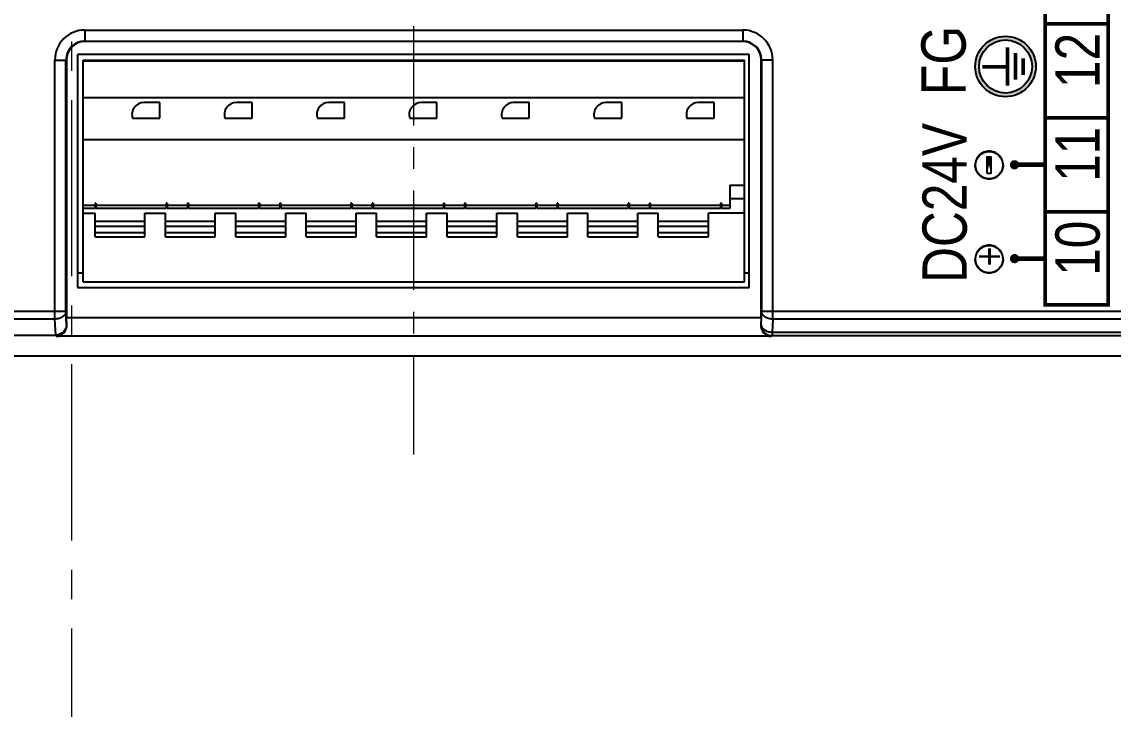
# Model space of a CAD drawing. Header units: millimetres. Extents: x 509 to 2357, y -197 to 647.
# Drawn here: x 2062.8 to 2121.8, y 96.1 to 133.3 of the extents above; entities that cross this region are included whole.
import ezdxf

# ---------------------------------------------------------------- set-up
doc = ezdxf.new("R2010")
doc.units = ezdxf.units.MM
doc.linetypes.add('CENTER', pattern=[17.8, 10.75, -2.35, 2.35, -2.35])
doc.linetypes.add('CENTER2', pattern=[28.575, 19.05, -3.175, 3.175, -3.175])
doc.layers.get('0').update_dxf_attribs({"linetype": 'CONTINUOUS'})
doc.layers.add('3', color=112, linetype='CENTER', lineweight=15)
for name, color, linetype in [('30', 7, 'CONTINUOUS'), ('CASE_BODY_55DXF_CONTINUOUS_LINE', 7, 'CONTINUOUS'), ('COVER_TOP_55DXF_CONTINUOUS_LINE', 7, 'CONTINUOUS'), ('CV', 6, 'CONTINUOUS'), ('Dim', 1, 'CONTINUOUS'), ('PCB_FND5570_DXF_CONTINUOUS_LINE', 7, 'CONTINUOUS'), ('TERMINAL_DG2DXF_CONTINUOUS_LINE', 7, 'CONTINUOUS')]:
    doc.layers.add(name, color=color, linetype=linetype)
doc.styles.get("Standard").update_dxf_attribs({"font": 'gulim.ttc', "width": 0.8})

msp = doc.modelspace()

# ---------------------------------------------------------------- hatches: boundary and pattern name
at = {"layer": 'Dim'}
h = msp.add_hatch(color=0, dxfattribs=at)
h.dxf.hatch_style = 1
h.paths.add_polyline_path([(2115.992, 132.516, 1), (2115.992, 129.237, 1), (2115.992, 132.516, 1)], is_closed=False)
h.paths.add_polyline_path([(2115.992, 132.311, 1), (2115.992, 129.442, 1), (2115.992, 132.311, 1)], is_closed=False, flags=16)

# ---------------------------------------------------------------- linework, layer by layer
at = {"color": 0, "const_width": 0.2, "elevation": -22.2}
msp.add_lwpolyline([(2118.135, 117.986), (2118.135, 153.556), (2121.552, 153.556), (2121.552, 117.986)], close=True, dxfattribs=at)
for points in [[(2121.552, 133.182), (2118.135, 133.182)], [(2121.552, 128.102), (2118.135, 128.102)], [(2121.552, 123.022), (2118.135, 123.022)]]:
    msp.add_lwpolyline(points, dxfattribs=at)
at = {"color": 7, "const_width": 0.202, "flags": 128}
msp.add_lwpolyline([(2115.101, 125.096), (2115.101, 125.99)], close=True, dxfattribs=at)
at = {"layer": '3', "linetype": 'CENTER', "ltscale": 0.5}
msp.add_line((2083.97, 109.889), (2083.97, 187.078), dxfattribs=at)
at = {"layer": '3', "linetype": 'CENTER2', "ltscale": 0.5}
msp.add_line((2065.47, -109.066), (2065.47, 183.692), dxfattribs=at)
at = {"layer": '30', "const_width": 0.2, "elevation": -22.2}
for points in [[(2116.092, 131.908), (2116.092, 129.836)], [(2116.524, 131.601), (2116.524, 130.163)], [(2116.94, 131.322), (2116.94, 130.424)]]:
    msp.add_lwpolyline(points, dxfattribs=at)
at = {"layer": '30', "const_width": 0.2, "elevation": -22.2, "flags": 128}
msp.add_lwpolyline([(2114.734, 130.859), (2116.092, 130.859)], dxfattribs=at)
at = {"layer": '30', "color": 7, "const_width": 0.25, "elevation": -22.2}
for points in [[(2116.479, 125.435, 1), (2116.479, 125.685, 1)], [(2116.479, 120.609, -1), (2116.479, 120.359, -1)]]:
    msp.add_lwpolyline(points, format="xyb", close=True, dxfattribs=at)
for points in [[(2118.135, 125.56), (2116.479, 125.56)], [(2118.135, 120.484), (2116.479, 120.484)]]:
    msp.add_lwpolyline(points, dxfattribs=at)
at = {"layer": '30'}
for radius in [1.639, 1.434]:
    msp.add_circle((2115.992, 130.876), radius, dxfattribs=at)
at = {"layer": 'CASE_BODY_55DXF_CONTINUOUS_LINE', "color": 7, "linetype": 'Continuous'}
msp.add_line((1978.47, 115.226), (2152.47, 115.226), dxfattribs=at)
at = {"layer": 'COVER_TOP_55DXF_CONTINUOUS_LINE', "color": 7, "linetype": 'Continuous'}
for p, q in [((2066.17, 132.848), (2101.77, 132.848)), ((2066.17, 132.848), (2066.17, 132.226)), ((2101.77, 132.848), (2101.77, 132.226)), ((2066.17, 132.249), (2101.77, 132.249)), ((2101.77, 132.226), (2066.17, 132.226)), ((2064.548, 131.226), (2065.17, 131.226)), ((2064.548, 117.211), (2064.548, 131.226)), ((2065.148, 117.624), (2065.148, 131.226)), ((2065.17, 131.226), (2065.17, 117.286)), ((2102.11, 131.526), (2065.77, 131.526)), ((2065.77, 131.526), (2065.77, 118.926)), ((2102.11, 118.926), (2102.11, 131.526)), ((2103.392, 131.226), (2102.77, 131.226)), ((2102.77, 117.286), (2102.77, 131.226)), ((2102.793, 131.226), (2102.793, 117.624)), ((2103.392, 117.211), (2103.392, 131.226)), ((2065.77, 118.926), (2102.11, 118.926)), ((2065.148, 117.624), (2036.97, 117.624)), ((2065.182, 116.924), (2065.148, 117.624)), ((2102.793, 117.624), (2102.758, 116.924)), ((2132.122, 117.624), (2102.793, 117.624)), ((2064.548, 117.211), (2036.97, 117.211)), ((2064.592, 116.338), (2064.548, 117.211)), ((2102.77, 117.286), (2065.17, 117.286)), ((2065.189, 116.918), (2065.17, 117.286)), ((2102.77, 117.286), (2102.752, 116.918)), ((2103.392, 117.211), (2103.357, 116.511)), ((2132.122, 117.211), (2103.392, 117.211)), ((2065.189, 116.918), (2065.182, 116.924)), ((2102.758, 116.924), (2102.752, 116.918)), ((2103.357, 116.511), (2131.976, 116.511)), ((2103.357, 116.511), (2103.357, 116.325)), ((1980.58, 116.338), (2064.571, 116.338)), ((2064.621, 116.288), (2064.571, 116.338)), ((2103.32, 116.288), (2064.621, 116.288)), ((2103.357, 116.325), (2103.32, 116.288)), ((2103.357, 116.325), (2131.976, 116.325)), ((1979.469, 115.226), (2151.472, 115.226))]:
    msp.add_line(p, q, dxfattribs=at)
for centre, radius, start, end in [((2066.17, 131.226), 1.622, 90, 180), ((2101.77, 131.226), 1.622, 0, 90), ((2066.17, 131.226), 1.023, 90, 180), ((2066.17, 131.226), 1, 90, 180), ((2101.77, 131.226), 1.023, 0, 90), ((2101.77, 131.226), 1, 0, 90)]:
    msp.add_arc(centre, radius, start, end, dxfattribs=at)
for centre, major_axis, start_param, end_param in [((2064.588, 116.92), (-0.26, 0.584), -3.533607, -1.96555), ((2103.353, 116.92), (0.26, 0.584), -4.317636, -2.749578)]:
    msp.add_ellipse(centre, major_axis=major_axis, ratio=0.928627, start_param=start_param, end_param=end_param, dxfattribs=at)
for points, knots in [([(2065.148, 117.624), (2065.145, 117.57), (2065.103, 117.455), (2064.963, 117.323), (2064.771, 117.236), (2064.624, 117.213), (2064.548, 117.211)], [0, 0, 0, 0, 0.206818, 0.443131, 0.712008, 1, 1, 1, 1]), ([(2103.392, 117.211), (2103.316, 117.213), (2103.17, 117.236), (2102.977, 117.323), (2102.838, 117.455), (2102.796, 117.57), (2102.793, 117.624)], [0, 0, 0, 0, 0.287997, 0.556875, 0.793184, 1, 1, 1, 1]), ([(2065.182, 116.924), (2065.179, 116.78), (2065.05, 116.475), (2064.745, 116.344), (2064.592, 116.338)], [0, 0, 0, 0, 0.485155, 1, 1, 1, 1]), ([(2102.758, 116.924), (2102.761, 116.87), (2102.803, 116.755), (2102.943, 116.623), (2103.135, 116.536), (2103.282, 116.513), (2103.357, 116.511)], [0, 0, 0, 0, 0.206818, 0.443131, 0.712008, 1, 1, 1, 1]), ([(2102.758, 116.924), (2102.758, 116.771), (2102.887, 116.454), (2103.204, 116.325), (2103.357, 116.325)], [0, 0, 0, 0, 0.500006, 1, 1, 1, 1])]:
    msp.add_open_spline(points, degree=3, knots=knots, dxfattribs=at)
at = {"layer": 'CV', "color": 7}
for centre in [(2115.101, 125.543), (2115.101, 120.46)]:
    msp.add_circle(centre, 0.74, dxfattribs=at)
for points in [[(2115.859, 125.539), (2115.859, 125.638), (2115.82, 125.838), (2115.652, 126.091), (2115.399, 126.26), (2115.101, 126.319), (2114.803, 126.26), (2114.551, 126.09), (2114.383, 125.837), (2114.344, 125.637), (2114.344, 125.539)], [(2115.859, 125.547), (2115.859, 125.448), (2115.82, 125.248), (2115.652, 124.995), (2115.399, 124.826), (2115.101, 124.766), (2114.803, 124.826), (2114.551, 124.996), (2114.383, 125.249), (2114.344, 125.448), (2114.344, 125.547)], [(2115.859, 120.457), (2115.859, 120.556), (2115.82, 120.755), (2115.652, 121.008), (2115.399, 121.178), (2115.101, 121.237), (2114.803, 121.177), (2114.551, 121.008), (2114.383, 120.755), (2114.344, 120.555), (2114.344, 120.456)], [(2115.859, 120.464), (2115.859, 120.365), (2115.82, 120.166), (2115.652, 119.913), (2115.399, 119.743), (2115.101, 119.684), (2114.803, 119.743), (2114.551, 119.913), (2114.383, 120.166), (2114.344, 120.366), (2114.344, 120.465)]]:
    msp.add_open_spline(points, degree=3, knots=[0, 0, 0, 0, 0.125045, 0.250013, 0.375009, 0.5, 0.624992, 0.749987, 0.874957, 1, 1, 1, 1], dxfattribs=at)
at = {"layer": 'Dim', "color": 7}
msp.add_lwpolyline([(2115.001, 125.096), (2115.001, 125.99), (2115.202, 125.99), (2115.202, 125.096)], close=True, dxfattribs=at)
at = {"layer": 'PCB_FND5570_DXF_CONTINUOUS_LINE', "color": 7, "linetype": 'Continuous'}
for p, q in [((2065.77, 119.726), (2066.07, 119.726)), ((2101.87, 119.726), (2102.11, 119.726))]:
    msp.add_line(p, q, dxfattribs=at)
at = {"layer": 'TERMINAL_DG2DXF_CONTINUOUS_LINE', "color": 7, "linetype": 'Continuous'}
for p, q in [((2066.07, 131.226), (2101.87, 131.226)), ((2066.07, 119.226), (2066.07, 131.226)), ((2101.87, 131.168), (2066.07, 131.168)), ((2101.87, 119.226), (2101.87, 131.226)), ((2066.07, 129.206), (2101.87, 129.206)), ((2070.22, 128.926), (2069.37, 128.926)), ((2070.22, 128.075), (2070.22, 128.926)), ((2075.22, 128.926), (2074.37, 128.926)), ((2075.22, 128.075), (2075.22, 128.926)), ((2080.22, 128.926), (2079.37, 128.926)), ((2080.22, 128.075), (2080.22, 128.926)), ((2085.22, 128.926), (2084.37, 128.926)), ((2085.22, 128.075), (2085.22, 128.926)), ((2090.22, 128.926), (2089.37, 128.926)), ((2090.22, 128.075), (2090.22, 128.926)), ((2095.22, 128.926), (2094.37, 128.926)), ((2095.22, 128.075), (2095.22, 128.926)), ((2100.22, 128.926), (2099.37, 128.926)), ((2100.22, 128.075), (2100.22, 128.926)), ((2068.752, 128.075), (2070.22, 128.075)), ((2073.752, 128.075), (2075.22, 128.075)), ((2078.752, 128.075), (2080.22, 128.075)), ((2083.752, 128.075), (2085.22, 128.075)), ((2088.752, 128.075), (2090.22, 128.075)), ((2093.752, 128.075), (2095.22, 128.075)), ((2098.752, 128.075), (2100.22, 128.075)), ((2101.87, 126.916), (2066.07, 126.916)), ((2101.07, 124.466), (2101.87, 124.466)), ((2101.07, 124.466), (2101.07, 123.191)), ((2066.77, 123.476), (2066.72, 123.476)), ((2066.72, 123.476), (2066.72, 123.191)), ((2066.77, 123.476), (2066.77, 123.191)), ((2070.62, 123.476), (2070.57, 123.476)), ((2070.57, 123.476), (2070.57, 123.191)), ((2070.62, 123.476), (2070.62, 123.191)), ((2071.77, 123.476), (2071.72, 123.476)), ((2071.72, 123.476), (2071.72, 123.191)), ((2071.77, 123.476), (2071.77, 123.191)), ((2075.62, 123.476), (2075.57, 123.476)), ((2075.57, 123.476), (2075.57, 123.191)), ((2075.62, 123.476), (2075.62, 123.191)), ((2076.77, 123.476), (2076.72, 123.476)), ((2076.72, 123.476), (2076.72, 123.191)), ((2076.77, 123.476), (2076.77, 123.191)), ((2080.62, 123.476), (2080.57, 123.476)), ((2080.57, 123.476), (2080.57, 123.191)), ((2080.62, 123.476), (2080.62, 123.191)), ((2081.77, 123.476), (2081.72, 123.476)), ((2081.72, 123.476), (2081.72, 123.191)), ((2081.77, 123.476), (2081.77, 123.191)), ((2085.62, 123.476), (2085.57, 123.476)), ((2085.57, 123.476), (2085.57, 123.191)), ((2085.62, 123.476), (2085.62, 123.191)), ((2086.77, 123.476), (2086.72, 123.476)), ((2086.72, 123.476), (2086.72, 123.191)), ((2086.77, 123.476), (2086.77, 123.191)), ((2090.62, 123.476), (2090.57, 123.476)), ((2090.57, 123.476), (2090.57, 123.191)), ((2090.62, 123.476), (2090.62, 123.191)), ((2091.77, 123.476), (2091.72, 123.476)), ((2091.72, 123.476), (2091.72, 123.191)), ((2091.77, 123.476), (2091.77, 123.191)), ((2095.62, 123.476), (2095.57, 123.476)), ((2095.57, 123.476), (2095.57, 123.191)), ((2095.62, 123.476), (2095.62, 123.191)), ((2096.77, 123.476), (2096.72, 123.476)), ((2096.72, 123.476), (2096.72, 123.191)), ((2096.77, 123.476), (2096.77, 123.191)), ((2100.62, 123.476), (2100.57, 123.476)), ((2100.57, 123.476), (2100.57, 123.191)), ((2100.62, 123.476), (2100.62, 123.191)), ((2101.07, 123.741), (2101.87, 123.741)), ((2066.72, 123.366), (2066.07, 123.366)), ((2066.72, 123.191), (2066.07, 123.191)), ((2066.07, 122.946), (2066.72, 122.946)), ((2066.77, 123.246), (2066.72, 123.246)), ((2066.72, 121.671), (2066.72, 122.946)), ((2070.57, 123.366), (2066.77, 123.366)), ((2070.57, 123.191), (2066.77, 123.191)), ((2069.42, 122.946), (2070.53, 122.946)), ((2069.42, 121.671), (2069.42, 122.946)), ((2070.53, 121.671), (2070.53, 122.946)), ((2070.62, 123.246), (2070.57, 123.246)), ((2071.72, 123.366), (2070.62, 123.366)), ((2071.72, 123.191), (2070.62, 123.191)), ((2071.77, 123.246), (2071.72, 123.246)), ((2075.57, 123.366), (2071.77, 123.366)), ((2075.57, 123.191), (2071.77, 123.191)), ((2073.23, 122.946), (2074.34, 122.946)), ((2073.23, 121.671), (2073.23, 122.946)), ((2074.34, 121.671), (2074.34, 122.946)), ((2075.62, 123.246), (2075.57, 123.246)), ((2076.72, 123.366), (2075.62, 123.366)), ((2076.72, 123.191), (2075.62, 123.191)), ((2076.77, 123.246), (2076.72, 123.246)), ((2080.57, 123.366), (2076.77, 123.366)), ((2080.57, 123.191), (2076.77, 123.191)), ((2077.04, 122.946), (2078.15, 122.946)), ((2077.04, 121.671), (2077.04, 122.946)), ((2078.15, 121.671), (2078.15, 122.946)), ((2080.62, 123.246), (2080.57, 123.246)), ((2081.72, 123.366), (2080.62, 123.366)), ((2081.72, 123.191), (2080.62, 123.191)), ((2080.85, 122.946), (2081.96, 122.946)), ((2080.85, 121.671), (2080.85, 122.946)), ((2081.77, 123.246), (2081.72, 123.246)), ((2085.57, 123.366), (2081.77, 123.366)), ((2085.57, 123.191), (2081.77, 123.191)), ((2081.96, 121.671), (2081.96, 122.946)), ((2084.66, 122.946), (2085.77, 122.946)), ((2084.66, 121.671), (2084.66, 122.946)), ((2085.62, 123.246), (2085.57, 123.246)), ((2086.72, 123.366), (2085.62, 123.366)), ((2086.72, 123.191), (2085.62, 123.191)), ((2085.77, 121.671), (2085.77, 122.946)), ((2086.77, 123.246), (2086.72, 123.246)), ((2090.57, 123.366), (2086.77, 123.366)), ((2090.57, 123.191), (2086.77, 123.191)), ((2088.47, 122.946), (2089.58, 122.946)), ((2088.47, 121.671), (2088.47, 122.946)), ((2089.58, 121.671), (2089.58, 122.946)), ((2090.62, 123.246), (2090.57, 123.246)), ((2091.72, 123.366), (2090.62, 123.366)), ((2091.72, 123.191), (2090.62, 123.191)), ((2091.77, 123.246), (2091.72, 123.246)), ((2095.57, 123.366), (2091.77, 123.366)), ((2095.57, 123.191), (2091.77, 123.191)), ((2092.28, 122.946), (2093.39, 122.946)), ((2092.28, 121.671), (2092.28, 122.946)), ((2093.39, 121.671), (2093.39, 122.946)), ((2095.62, 123.246), (2095.57, 123.246)), ((2096.72, 123.366), (2095.62, 123.366)), ((2096.72, 123.191), (2095.62, 123.191)), ((2096.09, 122.946), (2097.2, 122.946)), ((2096.09, 121.671), (2096.09, 122.946)), ((2096.77, 123.246), (2096.72, 123.246)), ((2100.57, 123.366), (2096.77, 123.366)), ((2100.57, 123.191), (2096.77, 123.191)), ((2097.2, 121.671), (2097.2, 122.946)), ((2101.87, 122.946), (2099.91, 122.946)), ((2099.91, 121.671), (2099.91, 122.946)), ((2100.62, 123.246), (2100.57, 123.246)), ((2101.07, 123.366), (2100.62, 123.366)), ((2101.07, 123.191), (2100.62, 123.191)), ((2066.72, 122.516), (2069.42, 122.516)), ((2070.53, 122.516), (2073.23, 122.516)), ((2074.34, 122.516), (2077.04, 122.516)), ((2078.15, 122.516), (2080.85, 122.516)), ((2081.96, 122.516), (2084.66, 122.516)), ((2085.77, 122.516), (2088.47, 122.516)), ((2089.58, 122.516), (2092.28, 122.516)), ((2093.39, 122.516), (2096.09, 122.516)), ((2097.2, 122.516), (2099.91, 122.516)), ((2066.72, 122.244), (2069.42, 122.244)), ((2066.72, 121.898), (2069.42, 121.898)), ((2066.72, 121.671), (2069.42, 121.671)), ((2070.53, 122.244), (2073.23, 122.244)), ((2070.53, 121.898), (2073.23, 121.898)), ((2070.53, 121.671), (2073.23, 121.671)), ((2074.34, 122.244), (2077.04, 122.244)), ((2074.34, 121.898), (2077.04, 121.898)), ((2074.34, 121.671), (2077.04, 121.671)), ((2078.15, 122.244), (2080.85, 122.244)), ((2078.15, 121.898), (2080.85, 121.898)), ((2078.15, 121.671), (2080.85, 121.671)), ((2081.96, 122.244), (2084.66, 122.244)), ((2081.96, 121.898), (2084.66, 121.898)), ((2081.96, 121.671), (2084.66, 121.671)), ((2085.77, 122.244), (2088.47, 122.244)), ((2085.77, 121.898), (2088.47, 121.898)), ((2085.77, 121.671), (2088.47, 121.671)), ((2089.58, 122.244), (2092.28, 122.244)), ((2089.58, 121.898), (2092.28, 121.898)), ((2089.58, 121.671), (2092.28, 121.671)), ((2093.39, 122.244), (2096.09, 122.244)), ((2093.39, 121.898), (2096.09, 121.898)), ((2093.39, 121.671), (2096.09, 121.671)), ((2097.2, 122.244), (2099.91, 122.244)), ((2097.2, 121.898), (2099.91, 121.898)), ((2097.2, 121.671), (2099.91, 121.671)), ((2066.07, 119.226), (2101.87, 119.226))]:
    msp.add_line(p, q, dxfattribs=at)
for centre in [(2069.37, 128.276), (2074.37, 128.276), (2079.37, 128.276), (2084.37, 128.276), (2089.37, 128.276), (2094.37, 128.276), (2099.37, 128.276)]:
    msp.add_arc(centre, 0.65, 90, 198.04726, dxfattribs=at)

# ---------------------------------------------------------------- texts
at = {"color": 0, "char_height": 2.4, "width": 13.76704, "attachment_point": 1, "rotation": 90}
for s, insert in [('{\\fArial|b0|i0|c0|p34;FG}', (2111.436, 129.339, -44.4)), ('{\\fArial|b0|i0|c0|p34;DC24V}', (2111.496, 119.174, -22.2))]:
    msp.add_mtext(s, dxfattribs=dict(at, insert=insert))
at = {"color": 0, "char_height": 2.4, "width": 13.76704, "attachment_point": 1, "rotation": 90, "line_spacing_factor": 0.7}
for s, insert in [('{\\fArial|b0|i0|c0|p34;12}', (2118.687, 129.713)), ('{\\fArial|b0|i0|c0|p34;11}', (2118.687, 124.633, -22.2)), ('{\\fArial|b0|i0|c0|p34;10}', (2118.687, 119.553, -22.2))]:
    msp.add_mtext(s, dxfattribs=dict(at, insert=insert))
at = {"layer": 'CV', "color": 7, "insert": (2114.292, 120.08), "char_height": 1.6, "width": 11.01363, "attachment_point": 1, "rotation": 90}
msp.add_mtext('{\\fArial|b0|i0|c0|p34;+}', dxfattribs=at)

doc.saveas('drawing.dxf')
